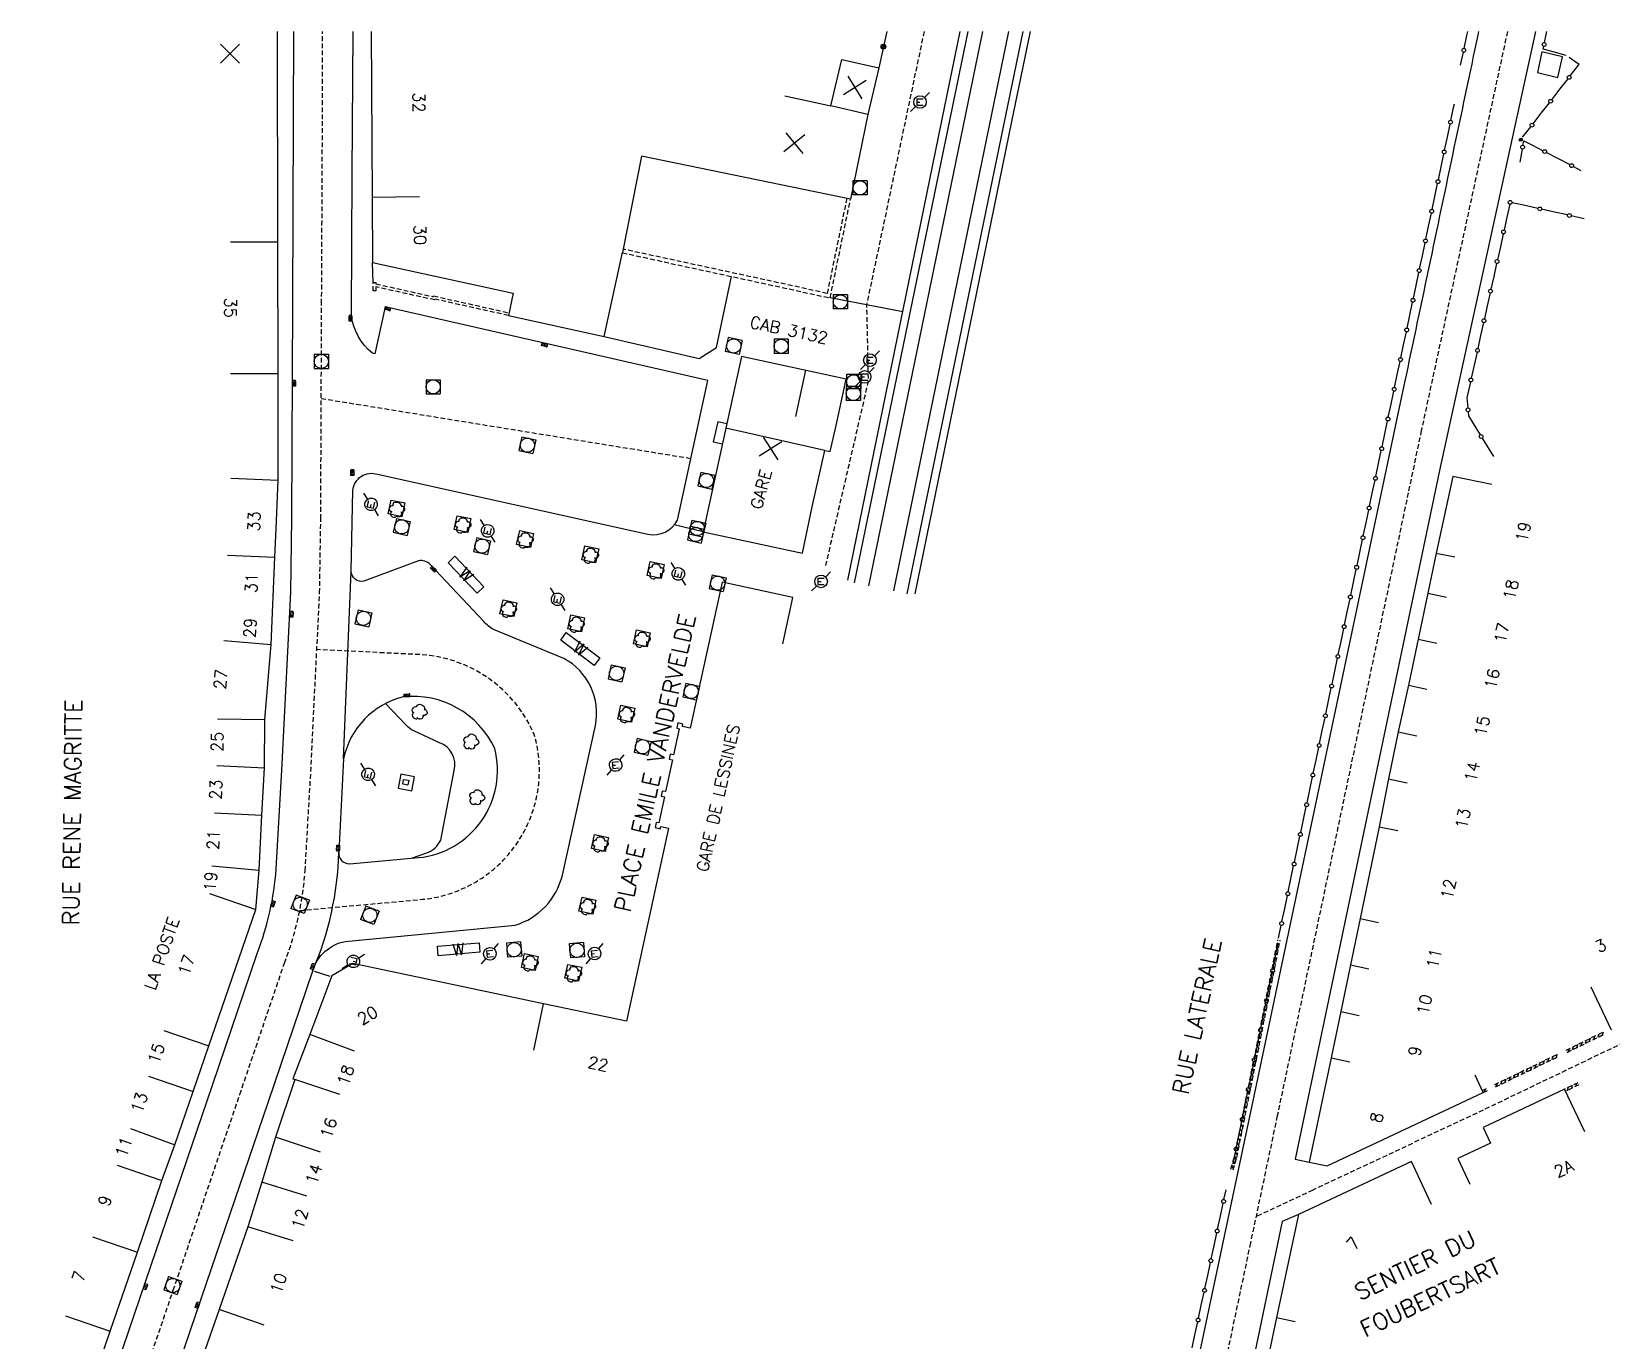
# Model space of a CAD drawing. Header units: millimetres. Extents: x 111999 to 113000, y 155000 to 156001.
# Drawn here: x 112341.5 to 112508.1, y 155861.9 to 156000 of the extents above; entities that cross this region are included whole.
import ezdxf
from ezdxf.enums import TextEntityAlignment as Align

# ---------------------------------------------------------------- set-up
doc = ezdxf.new("R2010")
doc.units = ezdxf.units.MM
doc.linetypes.add('DASHED', pattern=[0.75, 0.5, -0.25])
doc.layers.get('0').update_dxf_attribs({"linetype": 'CONTINUOUS'})
for name, color, linetype in [('W0001', 6, 'DASHED'), ('W0008', 7, 'CONTINUOUS'), ('W0100', 7, 'CONTINUOUS'), ('W0112', 1, 'DASHED'), ('W0300', 7, 'CONTINUOUS'), ('W0322', 7, 'CONTINUOUS'), ('W0334', 7, 'CONTINUOUS'), ('W0400', 7, 'CONTINUOUS'), ('W0420', 7, 'CONTINUOUS'), ('W0471', 7, 'CONTINUOUS'), ('W0700', 7, 'CONTINUOUS'), ('W0984', 7, 'CONTINUOUS'), ('W0989', 7, 'CONTINUOUS'), ('W0991', 7, 'CONTINUOUS'), ('W1102', 7, 'CONTINUOUS')]:
    doc.layers.add(name, color=color, linetype=linetype)
doc.styles.get("Standard").update_dxf_attribs({"font": 'romans.shx', "width": 0.85})

# ---------------------------------------------------------------- blocks, each defined once
blk = doc.blocks.new('t991o')
at = {"color": 0, "linetype": 'Continuous'}
for p, q in [((-1, 1), (1, -1)), ((-1, -1), (1, 1))]:
    blk.add_line(p, q, dxfattribs=at)
blk = doc.blocks.new('T471')
for p, q in [((-0.333334, 0.333334), (-0.333334, -0.333334)), ((-0.333334, 0.333334), (0.333334, 0.333334)), ((-0.333334, 0), (0, 0)), ((0.500001, 0.500001), (1.000002, 1.000002)), ((-0.500001, -0.500001), (-1.000002, -1.000002)), ((-0.333334, -0.333334), (0.333334, -0.333334))]:
    blk.add_line(p, q)
blk.add_ellipse((0, 0), major_axis=(0.471405, 0.471405), ratio=1, start_param=5.4977871438, end_param=11.780972451)
blk = doc.blocks.new('T300')
for p, q in [((-0.8, 0.51), (-0.86, 0.34)), ((-0.86, 0.34), (-0.86, 0.17)), ((-0.86, 0.17), (-0.74, 0.06)), ((-0.69, 0.63), (-0.8, 0.51)), ((-0.8, -0.06), (-0.74, 0.06)), ((-0.74, 0.06), (-0.69, 0.11)), ((-0.57, 0.69), (-0.69, 0.63)), ((-0.46, 0.69), (-0.57, 0.69)), ((-0.29, 0.63), (-0.46, 0.69)), ((-0.29, 0.63), (-0.17, 0.74)), ((-0.23, 0.57), (-0.29, 0.63)), ((-0.17, 0.74), (-0.06, 0.8)), ((-0.06, 0.8), (0.06, 0.8)), ((0.06, 0.8), (0.23, 0.74)), ((0.23, 0.74), (0.34, 0.63)), ((0.34, 0.63), (0.4, 0.51)), ((0.46, 0.46), (0.34, 0.46)), ((0.4, 0.51), (0.4, 0.46)), ((0.57, 0.4), (0.46, 0.46)), ((0.57, 0.4), (0.69, 0.29)), ((0.69, 0.29), (0.74, 0.17)), ((0.74, 0.06), (0.69, -0.17)), ((0.74, 0.17), (0.74, 0.06)), ((-0.8, -0.17), (-0.8, -0.06)), ((-0.8, -0.23), (-0.8, -0.17)), ((-0.74, -0.34), (-0.8, -0.23)), ((-0.69, -0.4), (-0.74, -0.34)), ((-0.51, -0.46), (-0.69, -0.4)), ((-0.4, -0.46), (-0.51, -0.46)), ((-0.4, -0.46), (-0.34, -0.46)), ((-0.34, -0.46), (-0.34, -0.4)), ((-0.34, -0.51), (-0.34, -0.46)), ((-0.29, -0.63), (-0.34, -0.51)), ((-0.17, -0.74), (-0.29, -0.63)), ((-0.06, -0.8), (-0.17, -0.74)), ((0.06, -0.8), (-0.06, -0.8)), ((0.17, -0.74), (0.06, -0.8)), ((0.23, -0.69), (0.17, -0.74)), ((0.29, -0.46), (0.23, -0.46)), ((0.29, -0.63), (0.23, -0.69)), ((0.46, -0.4), (0.29, -0.46)), ((0.34, -0.51), (0.29, -0.63)), ((0.34, -0.51), (0.34, -0.46)), ((0.57, -0.34), (0.46, -0.4)), ((0.63, -0.29), (0.57, -0.34)), ((0.69, -0.17), (0.63, -0.29))]:
    blk.add_line(p, q)
blk = doc.blocks.new('T420')
for p, q in [((0.75, 0.75), (-0.75, 0.75)), ((-0.75, 0.75), (-0.75, -0.75)), ((0.75, 0.75), (0.75, -0.75)), ((0.75, -0.75), (-0.75, -0.75))]:
    blk.add_line(p, q)
blk.add_ellipse((0, 0), major_axis=(-0.53, 0.53), ratio=1, start_param=3.926991, end_param=10.210176)
blk = doc.blocks.new('T400')
for p, q in [((-0.15, 0.3), (0.15, 0.3)), ((-0.15, -0.25), (-0.15, 0.3)), ((-0.15, 0.15), (0.15, 0.15)), ((-0.15, 0), (0.15, 0)), ((0.15, 0.3), (0.15, -0.25)), ((-0.15, -0.15), (0.15, -0.15)), ((-0.15, -0.25), (-0.15, -0.3)), ((-0.15, -0.3), (0.15, -0.3)), ((0.15, -0.3), (0.15, -0.25))]:
    blk.add_line(p, q)
blk = doc.blocks.new('t322o')
at = {"color": 0, "linetype": 'Continuous'}
for radius in [0.25, 0.15]:
    blk.add_circle((0, 0), radius, dxfattribs=at)

msp = doc.modelspace()

# ---------------------------------------------------------------- linework, layer by layer
at = {"layer": 'W0001'}
for p, q in [((112497.15, 156000), (112488.07, 155957.92)), ((112488.07, 155957.92), (112472.87, 155885.59)), ((112520.93, 155898.84), (112494.6, 155886.2)), ((112494.6, 155886.2), (112476.63, 155877.76)), ((112472.87, 155885.59), (112470.04, 155872.18)), ((112476.63, 155877.76), (112470.62, 155874.93)), ((112470.04, 155872.18), (112461.22, 155830.29))]:
    msp.add_line(p, q, dxfattribs=at)
msp.add_lwpolyline([(112348.43, 155843.76), (112351.02, 155851.37), (112356.4, 155867.2), (112363.42, 155887.85), (112368.13, 155901.71, 0.072211), (112370.31, 155911.43), (112370.91, 155921.91), (112371.84, 155940.77), (112371.96, 155948.59), (112372.05, 155971.3), (112372.14, 155990.75), (112372.16, 156000)], format="xyb", dxfattribs=at)
at = {"layer": 'W0001', "flags": 128}
for points in [[(112435.61, 156000), (112429.54, 155971.16), (112429.71, 155963.08), (112425.18, 155943.53)], [(112411, 155954.93), (112372.01, 155961.26)]]:
    msp.add_lwpolyline(points, dxfattribs=at)
msp.add_lwpolyline([(112369.73, 155907.26), (112382.7, 155908.44, 0.469376), (112394.49, 155925.83, 0.286453), (112382.37, 155934.26), (112371.55, 155934.79)], format="xyb", dxfattribs=at)
at = {"layer": 'W0008'}
for p, q in [((112500.11, 156000), (112489.98, 155953.68)), ((112493.93, 155998.99), (112494.1, 155999.79)), ((112494.1, 155999.79), (112494.15, 156000)), ((112493.59, 155997.39), (112493.76, 155998.19)), ((112493.76, 155998.19), (112493.93, 155998.99)), ((112493.25, 155995.78), (112493.42, 155996.58)), ((112493.42, 155996.58), (112493.59, 155997.39)), ((112492.91, 155994.17), (112493.08, 155994.98)), ((112493.08, 155994.98), (112493.25, 155995.78)), ((112492.57, 155992.57), (112492.74, 155993.37)), ((112492.74, 155993.37), (112492.91, 155994.17)), ((112492.23, 155990.96), (112492.4, 155991.76)), ((112492.4, 155991.76), (112492.57, 155992.57)), ((112491.72, 155988.56), (112491.89, 155989.36)), ((112491.89, 155989.36), (112492.06, 155990.16)), ((112492.06, 155990.16), (112492.23, 155990.96)), ((112491.39, 155986.96), (112491.55, 155987.76)), ((112491.55, 155987.76), (112491.72, 155988.56)), ((112491.05, 155985.36), (112491.22, 155986.16)), ((112491.22, 155986.16), (112491.39, 155986.96)), ((112490.71, 155983.76), (112490.88, 155984.56)), ((112490.88, 155984.56), (112491.05, 155985.36)), ((112490.37, 155982.16), (112490.54, 155982.96)), ((112490.54, 155982.96), (112490.71, 155983.76)), ((112490.04, 155980.56), (112490.21, 155981.36)), ((112490.21, 155981.36), (112490.37, 155982.16)), ((112489.7, 155978.96), (112489.87, 155979.76)), ((112489.87, 155979.76), (112490.04, 155980.56)), ((112489.37, 155977.36), (112489.53, 155978.16)), ((112489.53, 155978.16), (112489.7, 155978.96)), ((112489.03, 155975.76), (112489.2, 155976.56)), ((112489.2, 155976.56), (112489.37, 155977.36)), ((112488.69, 155974.16), (112488.86, 155974.96)), ((112488.86, 155974.96), (112489.03, 155975.76)), ((112488.36, 155972.56), (112488.52, 155973.36)), ((112488.52, 155973.36), (112488.69, 155974.16)), ((112488.02, 155970.96), (112488.19, 155971.76)), ((112488.19, 155971.76), (112488.36, 155972.56)), ((112487.52, 155968.56), (112487.68, 155969.36)), ((112487.68, 155969.36), (112487.85, 155970.16)), ((112487.85, 155970.16), (112488.02, 155970.96)), ((112487.18, 155966.96), (112487.35, 155967.76)), ((112487.35, 155967.76), (112487.52, 155968.56)), ((112486.84, 155965.36), (112487.01, 155966.16)), ((112487.01, 155966.16), (112487.18, 155966.96)), ((112486.5, 155963.76), (112486.67, 155964.56)), ((112486.67, 155964.56), (112486.84, 155965.36)), ((112486.17, 155962.16), (112486.34, 155962.96)), ((112486.34, 155962.96), (112486.5, 155963.76)), ((112470.98, 155890.15), (112486.17, 155962.16)), ((112489.98, 155953.68), (112474.76, 155881.03)), ((112466.67, 155869.91), (112470.98, 155890.15)), ((112474.76, 155881.03), (112476.23, 155880.72)), ((112473.4, 155874.45), (112463.08, 155825.32)), ((112475.12, 155875.19), (112473.4, 155874.45)), ((112459.36, 155835.27), (112466.67, 155869.91))]:
    msp.add_line(p, q, dxfattribs=at)
for points in [[(112345.54, 155844.74), (112348.13, 155852.35), (112353.51, 155868.18), (112360.54, 155888.83), (112365.26, 155902.74, 0.072433), (112367.27, 155911.64), (112367.87, 155922.08), (112368.8, 155940.86), (112368.91, 155948.62), (112369, 155971.32), (112369.09, 155990.76), (112369.11, 156000)], [(112353.9, 155850.23), (112359.42, 155866.48), (112366.4, 155887), (112371.11, 155900.91, -0.27927), (112374.54, 155903.99), (112392.46, 155905.71, 0.267197), (112397.45, 155910.99), (112400.94, 155926.78, 0.328705), (112397.61, 155933.86), (112390.18, 155936.91, -0.082001), (112389.15, 155937.74), (112383.51, 155943.76, 0.261572), (112382.27, 155944.15), (112376.51, 155942.02, -0.477246), (112375.18, 155943.05), (112375.34, 155951.6, -0.479371), (112377.96, 155953.29), (112406.48, 155946.96, 0.329027), (112409.6, 155948.45), (112412.79, 155963.18), (112378.76, 155970.96), (112377.65, 155966), (112377.42, 155966.06, -0.200255), (112375.19, 155970.08), (112375.29, 155984.98), (112375.37, 156000)]]:
    msp.add_lwpolyline(points, format="xyb", dxfattribs=at)
at = {"layer": 'W0008', "flags": 128}
for points in [[(112427.55, 155942.12), (112437.76, 155991.97), (112439.43, 156000)], [(112434.66, 155940.66), (112444.87, 155990.51), (112446.84, 156000)], [(112433.37, 155970.43), (112425.7, 155971.9)]]:
    msp.add_lwpolyline(points, dxfattribs=at)
msp.add_lwpolyline([(112380.65, 155929.8, 0.289443), (112374.37, 155923.27), (112373.86, 155913.41, 0.444458), (112374.98, 155912.18), (112382.28, 155912.84, 0.459967), (112390.31, 155924.34, 0.321842), (112380.65, 155929.8)], format="xyb", dxfattribs=at)
at = {"layer": 'W0100'}
for points in [[(112341.45, 155838.87), (112345.37, 155850.13), (112346.99, 155854.83), (112349.75, 155862.88), (112352.61, 155871.2), (112355.2, 155878.76), (112356.57, 155882.55), (112358.5, 155888.16), (112360.14, 155892.98), (112365.1, 155907.37), (112365.46, 155911.53), (112365.76, 155917.31), (112366.01, 155922.3), (112366.05, 155927.43), (112366.73, 155935.33), (112367.12, 155944.54), (112367.24, 155947.54), (112367.46, 155952.68), (112367.45, 155963.91), (112367.42, 155977.83), (112367.38, 156000)], [(112377.27, 156000), (112377.37, 155982.51), (112377.43, 155975.63), (112392.27, 155972.39), (112391.76, 155970.04), (112401.86, 155967.84), (112403.78, 155976.68)], [(112420.91, 155993.23), (112425.79, 155992.15), (112425.79, 155992.15), (112426.93, 155997.07), (112430.82, 155996.16), (112429.68, 155991.25), (112427.85, 155982.33), (112405.81, 155986.87), (112403.78, 155976.68)], [(112426.34, 155958.44), (112427.39, 155963.33), (112416.34, 155965.71), (112412.3, 155947.23), (112422.77, 155944.98), (112423.82, 155949.87)], [(112425.72, 155955.69), (112426.34, 155958.44)], [(112420.7, 155935.4), (112421.76, 155940.29), (112414.3, 155941.9), (112410.94, 155926.5), (112410.12, 155926.68), (112410.17, 155926.93), (112409.63, 155927.05), (112409.51, 155926.5), (112409.77, 155926.44), (112409.18, 155923.7), (112408.82, 155923.77), (112408.71, 155923.23), (112409.06, 155923.15), (112408.33, 155919.8), (112407.98, 155919.87), (112407.86, 155919.33), (112408.21, 155919.25), (112407.61, 155916.5), (112407.35, 155916.55), (112407.23, 155916.01), (112407.77, 155915.89), (112407.83, 155916.14), (112408.65, 155915.96), (112404.2, 155895.57), (112395.47, 155897.41), (112375.34, 155901.68), (112373.12, 155900.37), (112370.82, 155894.16), (112369.03, 155889.5), (112369.23, 155889.42), (112367.2, 155883.34), (112365.73, 155878.59), (112364.27, 155873.89), (112361.25, 155865.16), (112359.24, 155859.42)]]:
    msp.add_lwpolyline(points, dxfattribs=at)
at = {"layer": 'W0100', "flags": 128}
msp.add_lwpolyline([(112423.82, 155949.87), (112425.14, 155955.81), (112425.72, 155955.69)], dxfattribs=at)
at = {"layer": 'W0100'}
for points in [[(112388.45, 155940.73), (112385.39, 155943.96), (112386.12, 155944.64), (112389.17, 155941.41)], [(112400.81, 155933.12), (112397.28, 155935.79), (112397.86, 155936.59), (112401.39, 155933.92)], [(112384.33, 155902.47), (112384.26, 155903.48), (112388.66, 155903.85), (112388.73, 155902.85)]]:
    msp.add_lwpolyline(points, close=True, dxfattribs=at)
at = {"layer": 'W0112'}
for p, q in [((112468.36, 155881.26), (112472.95, 155904.18)), ((112468.61, 155881.21), (112473.19, 155904.13)), ((112472.89, 155902.59), (112472.68, 155902.86)), ((112472.88, 155902.57), (112472.68, 155902.84)), ((112472.98, 155903.08), (112472.78, 155903.35)), ((112472.98, 155903.06), (112472.78, 155903.33)), ((112473.08, 155903.57), (112472.88, 155903.84)), ((112473.08, 155903.55), (112472.88, 155903.82)), ((112472.59, 155901.12), (112472.39, 155901.39)), ((112472.59, 155901.1), (112472.39, 155901.37)), ((112472.69, 155901.59), (112472.48, 155901.86)), ((112472.69, 155901.61), (112472.49, 155901.88)), ((112472.78, 155902.08), (112472.58, 155902.35)), ((112472.79, 155902.1), (112472.59, 155902.37)), ((112472.2, 155899.14), (112471.99, 155899.4)), ((112472.2, 155899.16), (112472, 155899.42)), ((112472.29, 155899.63), (112472.09, 155899.9)), ((112472.3, 155899.65), (112472.1, 155899.91)), ((112472.4, 155900.14), (112472.19, 155900.4)), ((112472.39, 155900.12), (112472.19, 155900.39)), ((112472.49, 155900.63), (112472.29, 155900.9)), ((112472.49, 155900.61), (112472.29, 155900.88)), ((112471.9, 155897.69), (112471.7, 155897.95)), ((112471.9, 155897.67), (112471.7, 155897.93)), ((112472, 155898.18), (112471.8, 155898.44)), ((112472, 155898.16), (112471.8, 155898.42)), ((112472.1, 155898.67), (112471.9, 155898.93)), ((112472.1, 155898.65), (112471.9, 155898.91)), ((112471.61, 155896.2), (112471.4, 155896.46)), ((112471.61, 155896.22), (112471.41, 155896.48)), ((112471.71, 155896.69), (112471.5, 155896.95)), ((112471.71, 155896.71), (112471.51, 155896.97)), ((112471.81, 155897.2), (112471.6, 155897.46)), ((112471.8, 155897.18), (112471.6, 155897.44)), ((112471.21, 155894.24), (112471.01, 155894.5)), ((112471.22, 155894.26), (112471.02, 155894.52)), ((112471.32, 155894.75), (112471.11, 155895.01)), ((112471.31, 155894.73), (112471.11, 155894.99)), ((112471.41, 155895.24), (112471.21, 155895.5)), ((112471.41, 155895.22), (112471.21, 155895.48)), ((112471.51, 155895.73), (112471.31, 155895.99)), ((112471.51, 155895.71), (112471.31, 155895.97)), ((112503.35, 155892.52), (112507.22, 155894.43)), ((112507.17, 155894.12), (112507.26, 155894.44)), ((112507.19, 155894.13), (112507.28, 155894.45)), ((112470.92, 155892.79), (112470.72, 155893.05)), ((112470.92, 155892.77), (112470.72, 155893.03)), ((112471.02, 155893.28), (112470.82, 155893.54)), ((112471.02, 155893.26), (112470.82, 155893.52)), ((112471.12, 155893.75), (112470.91, 155894.01)), ((112471.12, 155893.77), (112470.92, 155894.03)), ((112503.46, 155892.29), (112507.34, 155894.2)), ((112503.6, 155892.36), (112503.69, 155892.69)), ((112504.03, 155892.58), (112504.12, 155892.9)), ((112504.05, 155892.59), (112504.14, 155892.91)), ((112504.48, 155892.8), (112504.57, 155893.12)), ((112504.5, 155892.81), (112504.59, 155893.13)), ((112504.93, 155893.02), (112505.02, 155893.34)), ((112504.95, 155893.03), (112505.03, 155893.35)), ((112505.38, 155893.24), (112505.46, 155893.56)), ((112505.4, 155893.25), (112505.48, 155893.57)), ((112505.83, 155893.46), (112505.91, 155893.78)), ((112505.84, 155893.47), (112505.93, 155893.79)), ((112506.27, 155893.68), (112506.36, 155894)), ((112506.29, 155893.69), (112506.38, 155894.01)), ((112506.72, 155893.9), (112506.81, 155894.22)), ((112506.74, 155893.91), (112506.83, 155894.23)), ((112470.53, 155890.82), (112470.33, 155891.09)), ((112470.53, 155890.8), (112470.33, 155891.07)), ((112470.63, 155891.3), (112470.42, 155891.56)), ((112470.63, 155891.31), (112470.43, 155891.58)), ((112470.72, 155891.79), (112470.52, 155892.05)), ((112470.73, 155891.81), (112470.53, 155892.07)), ((112470.83, 155892.3), (112470.62, 155892.56)), ((112470.82, 155892.28), (112470.62, 155892.54)), ((112495.78, 155888.88), (112502.47, 155892.11)), ((112495.89, 155888.65), (112502.58, 155891.88)), ((112500.52, 155890.89), (112500.61, 155891.21)), ((112500.53, 155890.9), (112500.62, 155891.22)), ((112500.97, 155891.1), (112501.06, 155891.42)), ((112500.98, 155891.11), (112501.07, 155891.43)), ((112501.42, 155891.32), (112501.51, 155891.64)), ((112501.43, 155891.33), (112501.52, 155891.65)), ((112501.87, 155891.54), (112501.96, 155891.86)), ((112501.88, 155891.55), (112501.97, 155891.87)), ((112502.32, 155891.76), (112502.41, 155892.08)), ((112502.33, 155891.76), (112502.42, 155892.09)), ((112503.58, 155892.36), (112503.67, 155892.68)), ((112470.23, 155889.33), (112470.03, 155889.6)), ((112470.24, 155889.35), (112470.04, 155889.62)), ((112470.34, 155889.84), (112470.13, 155890.11)), ((112470.33, 155889.82), (112470.13, 155890.09)), ((112470.43, 155890.33), (112470.23, 155890.6)), ((112470.43, 155890.31), (112470.23, 155890.58)), ((112496.91, 155889.15), (112497, 155889.47)), ((112496.93, 155889.16), (112497.02, 155889.48)), ((112497.36, 155889.37), (112497.45, 155889.69)), ((112497.38, 155889.37), (112497.47, 155889.69)), ((112497.81, 155889.58), (112497.9, 155889.9)), ((112497.83, 155889.59), (112497.92, 155889.91)), ((112498.26, 155889.8), (112498.35, 155890.12)), ((112498.28, 155889.81), (112498.37, 155890.13)), ((112498.71, 155890.02), (112498.8, 155890.34)), ((112498.73, 155890.03), (112498.82, 155890.35)), ((112499.16, 155890.23), (112499.25, 155890.56)), ((112499.18, 155890.24), (112499.27, 155890.56)), ((112499.62, 155890.45), (112499.7, 155890.77)), ((112499.63, 155890.46), (112499.72, 155890.78)), ((112500.07, 155890.67), (112500.15, 155890.99)), ((112500.08, 155890.68), (112500.17, 155891)), ((112469.94, 155887.88), (112469.74, 155888.15)), ((112469.94, 155887.86), (112469.74, 155888.13)), ((112470.04, 155888.37), (112469.84, 155888.64)), ((112470.04, 155888.35), (112469.84, 155888.62)), ((112470.14, 155888.84), (112469.93, 155889.11)), ((112470.14, 155888.86), (112469.94, 155889.13)), ((112494.5, 155888.28), (112494.98, 155888.51)), ((112494.61, 155888.06), (112495.09, 155888.28)), ((112494.73, 155888.12), (112494.83, 155888.43)), ((112494.75, 155888.12), (112494.84, 155888.44)), ((112496.01, 155888.71), (112496.1, 155889.03)), ((112496.03, 155888.72), (112496.12, 155889.04)), ((112496.46, 155888.93), (112496.55, 155889.25)), ((112496.48, 155888.94), (112496.57, 155889.26)), ((112504.58, 155889.09), (112503.19, 155888.41)), ((112504.69, 155888.87), (112503.3, 155888.18)), ((112503.54, 155888.58), (112503.45, 155888.25)), ((112503.56, 155888.58), (112503.47, 155888.26)), ((112503.99, 155888.8), (112503.9, 155888.48)), ((112504, 155888.81), (112503.92, 155888.48)), ((112504.43, 155889.02), (112504.35, 155888.7)), ((112504.45, 155889.03), (112504.37, 155888.71)), ((112469.55, 155885.92), (112469.35, 155886.19)), ((112469.55, 155885.9), (112469.35, 155886.17)), ((112469.65, 155886.39), (112469.44, 155886.66)), ((112469.65, 155886.41), (112469.45, 155886.68)), ((112469.74, 155886.88), (112469.54, 155887.15)), ((112469.75, 155886.9), (112469.55, 155887.17)), ((112469.85, 155887.39), (112469.64, 155887.66)), ((112469.84, 155887.37), (112469.64, 155887.64)), ((112469.25, 155884.43), (112469.05, 155884.7)), ((112469.26, 155884.45), (112469.06, 155884.72)), ((112469.36, 155884.94), (112469.15, 155885.21)), ((112469.35, 155884.92), (112469.15, 155885.19)), ((112469.45, 155885.43), (112469.25, 155885.7)), ((112469.45, 155885.41), (112469.25, 155885.68)), ((112468.87, 155882.49), (112468.66, 155882.75)), ((112468.86, 155882.47), (112468.66, 155882.73)), ((112468.96, 155882.98), (112468.76, 155883.24)), ((112468.96, 155882.96), (112468.76, 155883.23)), ((112469.06, 155883.47), (112468.86, 155883.73)), ((112469.06, 155883.45), (112468.86, 155883.72)), ((112469.16, 155883.94), (112468.95, 155884.21)), ((112469.16, 155883.96), (112468.96, 155884.23)), ((112467.99, 155879.98), (112468.37, 155881.28)), ((112468.23, 155879.91), (112468.61, 155881.21)), ((112468.55, 155881), (112468.37, 155881.28)), ((112468.56, 155881.02), (112468.38, 155881.3)), ((112468.67, 155881.49), (112468.46, 155881.75)), ((112468.67, 155881.51), (112468.47, 155881.77)), ((112468.76, 155881.98), (112468.56, 155882.24)), ((112468.77, 155882), (112468.57, 155882.26)), ((112468.27, 155880.04), (112468.09, 155880.33)), ((112468.27, 155880.06), (112468.1, 155880.34)), ((112468.41, 155880.52), (112468.23, 155880.8)), ((112468.42, 155880.54), (112468.24, 155880.82))]:
    msp.add_line(p, q, dxfattribs=at)
for points in [[(112403.78, 155976.66), (112425.7, 155971.9), (112427.85, 155982.33)], [(112427.46, 155982.41), (112425.39, 155972.38), (112403.85, 155977.05)], [(112391.76, 155970.04), (112384.03, 155971.76), (112383.99, 155971.68), (112377.76, 155973.07), (112377.77, 155972.65), (112377.49, 155972.65), (112377.48, 155973.52), (112377.78, 155973.53), (112377.78, 155973.38), (112383.81, 155972.03), (112383.85, 155972.11), (112391.82, 155970.33)]]:
    msp.add_lwpolyline(points, dxfattribs=at)
msp.add_lwpolyline([(112380.61, 155920.58), (112380.71, 155921.09), (112381.24, 155921), (112381.14, 155920.49)], close=True, dxfattribs=at)
at = {"layer": 'W0322'}
for p, q in [((112492.59, 155998.23), (112492.88, 155999.6)), ((112492.88, 155999.6), (112492.97, 156000)), ((112501.08, 155998.84), (112501.32, 156000)), ((112492.21, 155996.47), (112492.51, 155997.84)), ((112500.93, 155998.16), (112500.99, 155998.45)), ((112501.99, 155997.86), (112500.93, 155998.16)), ((112503.34, 155997.48), (112501.99, 155997.86)), ((112504.73, 155996.54), (112503.68, 155997.27)), ((112503.79, 155995.33), (112504.65, 155996.44)), ((112504.65, 155996.44), (112504.73, 155996.54)), ((112502.69, 155993.91), (112503.55, 155995.02)), ((112501.83, 155992.8), (112502.69, 155993.91)), ((112491.19, 155990.63), (112491.48, 155992)), ((112491.48, 155992), (112491.56, 155992.36)), ((112499.87, 155990.28), (112500.72, 155991.38)), ((112500.72, 155991.38), (112501.58, 155992.49)), ((112490.82, 155988.87), (112491.11, 155990.24)), ((112498.76, 155988.86), (112499.62, 155989.96)), ((112490.53, 155987.5), (112490.82, 155988.87)), ((112498.79, 155987.99), (112498.88, 155988.49)), ((112498.88, 155988.49), (112499.67, 155988.08)), ((112499.67, 155988.08), (112500.46, 155987.67)), ((112490.16, 155985.74), (112490.45, 155987.11)), ((112498.5, 155986.22), (112498.73, 155987.6)), ((112500.46, 155987.67), (112500.91, 155987.43)), ((112501.27, 155987.25), (112502.51, 155986.6)), ((112502.51, 155986.6), (112503.75, 155985.96)), ((112489.87, 155984.37), (112490.16, 155985.74)), ((112504.11, 155985.77), (112504.9, 155985.36)), ((112489.5, 155982.61), (112489.79, 155983.98)), ((112489.21, 155981.24), (112489.5, 155982.61)), ((112497.4, 155981.79), (112497.1, 155980.42)), ((112499.01, 155981.64), (112497.64, 155981.94)), ((112500.37, 155981.34), (112499.01, 155981.64)), ((112502.13, 155980.95), (112500.76, 155981.25)), ((112488.55, 155978.11), (112488.84, 155979.48)), ((112488.84, 155979.48), (112489.13, 155980.85)), ((112497.1, 155980.42), (112496.8, 155979.06)), ((112503.5, 155980.65), (112502.13, 155980.95)), ((112505.25, 155980.26), (112503.89, 155980.56)), ((112488.18, 155976.35), (112488.47, 155977.72)), ((112496.71, 155978.67), (112496.41, 155977.3)), ((112487.89, 155974.98), (112488.18, 155976.35)), ((112496.41, 155977.3), (112496.1, 155975.93)), ((112487.52, 155973.21), (112487.81, 155974.58)), ((112496.02, 155975.54), (112495.72, 155974.17)), ((112487.23, 155971.84), (112487.52, 155973.21)), ((112495.72, 155974.17), (112495.41, 155972.81)), ((112486.86, 155970.08), (112487.15, 155971.45)), ((112495.03, 155971.05), (112494.72, 155969.68)), ((112495.33, 155972.42), (112495.03, 155971.05)), ((112486.57, 155968.71), (112486.86, 155970.08)), ((112486.2, 155966.95), (112486.49, 155968.32)), ((112494.33, 155967.92), (112494.03, 155966.56)), ((112494.64, 155969.29), (112494.33, 155967.92)), ((112485.91, 155965.58), (112486.2, 155966.95)), ((112493.95, 155966.17), (112493.64, 155964.8)), ((112485.54, 155963.82), (112485.83, 155965.19)), ((112493.64, 155964.8), (112493.34, 155963.43)), ((112485.25, 155962.45), (112485.54, 155963.82)), ((112493.26, 155963.04), (112492.95, 155961.68)), ((112484.88, 155960.69), (112485.17, 155962.06)), ((112492.95, 155961.68), (112492.88, 155961.34)), ((112492.88, 155961.34), (112492.98, 155960.29)), ((112484.59, 155959.32), (112484.88, 155960.69)), ((112493.02, 155959.89), (112493.06, 155959.44)), ((112493.06, 155959.44), (112493.55, 155958.63)), ((112484.22, 155957.56), (112484.51, 155958.93)), ((112493.55, 155958.63), (112494.28, 155957.44)), ((112483.93, 155956.19), (112484.22, 155957.56)), ((112494.49, 155957.1), (112495.22, 155955.9)), ((112483.27, 155953.06), (112483.56, 155954.43)), ((112483.56, 155954.43), (112483.85, 155955.8)), ((112495.22, 155955.9), (112495.67, 155955.17)), ((112482.61, 155949.93), (112482.9, 155951.3)), ((112482.9, 155951.3), (112483.19, 155952.67)), ((112482.24, 155948.16), (112482.53, 155949.53)), ((112481.95, 155946.8), (112482.24, 155948.16)), ((112481.58, 155945.03), (112481.87, 155946.4)), ((112481.29, 155943.66), (112481.58, 155945.03)), ((112480.92, 155941.9), (112481.21, 155943.27)), ((112480.63, 155940.53), (112480.92, 155941.9)), ((112480.26, 155938.77), (112480.55, 155940.14)), ((112479.97, 155937.4), (112480.26, 155938.77)), ((112479.6, 155935.64), (112479.89, 155937.01)), ((112479.31, 155934.27), (112479.6, 155935.64)), ((112478.94, 155932.51), (112479.23, 155933.88)), ((112478.65, 155931.14), (112478.94, 155932.51)), ((112477.99, 155928.01), (112478.28, 155929.38)), ((112478.28, 155929.38), (112478.57, 155930.75)), ((112477.33, 155924.88), (112477.62, 155926.25)), ((112477.62, 155926.25), (112477.91, 155927.62)), ((112476.96, 155923.12), (112477.25, 155924.49)), ((112476.67, 155921.75), (112476.96, 155923.12)), ((112476.3, 155919.98), (112476.59, 155921.35)), ((112476.01, 155918.61), (112476.3, 155919.98)), ((112475.64, 155916.85), (112475.93, 155918.22)), ((112475.35, 155915.48), (112475.64, 155916.85)), ((112474.98, 155913.72), (112475.26, 155915.09)), ((112474.69, 155912.35), (112474.98, 155913.72)), ((112474.32, 155910.59), (112474.6, 155911.96)), ((112474.03, 155909.22), (112474.32, 155910.59)), ((112473.66, 155907.46), (112473.94, 155908.83)), ((112473.37, 155906.09), (112473.66, 155907.46)), ((112473, 155904.33), (112473.28, 155905.7)), ((112472.7, 155902.47), (112472.98, 155903.84)), ((112472.42, 155901.09), (112472.7, 155902.47)), ((112472.06, 155899.33), (112472.34, 155900.7)), ((112471.78, 155897.96), (112472.06, 155899.33)), ((112471.14, 155894.82), (112471.42, 155896.2)), ((112471.42, 155896.2), (112471.7, 155897.57)), ((112470.78, 155893.06), (112471.06, 155894.43)), ((112470.5, 155891.69), (112470.78, 155893.06)), ((112470.14, 155889.92), (112470.42, 155891.3)), ((112469.86, 155888.55), (112470.14, 155889.92)), ((112469.5, 155886.79), (112469.78, 155888.16)), ((112469.22, 155885.42), (112469.5, 155886.79)), ((112468.86, 155883.65), (112469.14, 155885.03)), ((112468.58, 155882.28), (112468.86, 155883.65)), ((112468.22, 155880.52), (112468.5, 155881.89)), ((112467.25, 155876.77), (112467.47, 155877.8)), ((112466.87, 155875.01), (112467.17, 155876.37)), ((112466.58, 155873.64), (112466.87, 155875.01)), ((112466.2, 155871.88), (112466.5, 155873.25)), ((112465.91, 155870.51), (112466.2, 155871.88)), ((112465.53, 155868.75), (112465.83, 155870.12)), ((112465.24, 155867.38), (112465.53, 155868.75)), ((112464.86, 155865.62), (112465.15, 155866.99)), ((112464.57, 155864.25), (112464.86, 155865.62)), ((112464.19, 155862.49), (112464.48, 155863.86)), ((112463.9, 155861.12), (112464.19, 155862.49))]:
    msp.add_line(p, q, dxfattribs=at)
at = {"layer": 'W0322', "flags": 128}
msp.add_lwpolyline([(112431.68, 156000), (112430.82, 155996.16)], dxfattribs=at)
at = {"layer": 'W0322'}
for centre in [(112492.55, 155998.03), (112501.03, 155998.64), (112503.67, 155995.17), (112501.71, 155992.65), (112491.15, 155990.44), (112499.74, 155990.12), (112498.76, 155987.8), (112490.49, 155987.3), (112501.09, 155987.34), (112503.93, 155985.86), (112489.83, 155984.17), (112489.17, 155981.04), (112497.44, 155981.98), (112500.57, 155981.29), (112503.69, 155980.6), (112488.51, 155977.91), (112496.75, 155978.86), (112487.85, 155974.78), (112496.06, 155975.74), (112495.37, 155972.61), (112487.19, 155971.65), (112494.68, 155969.49), (112486.53, 155968.52), (112493.99, 155966.36), (112485.87, 155965.39), (112493.3, 155963.24), (112485.21, 155962.26), (112493, 155960.09), (112484.55, 155959.12), (112483.89, 155955.99), (112494.39, 155957.27), (112483.23, 155952.86), (112482.57, 155949.73), (112481.91, 155946.6), (112481.25, 155943.47), (112480.59, 155940.34), (112479.93, 155937.21), (112479.27, 155934.07), (112478.61, 155930.94), (112477.95, 155927.81), (112477.29, 155924.68), (112476.63, 155921.55), (112475.97, 155918.42), (112475.31, 155915.29), (112474.65, 155912.16), (112473.99, 155909.03), (112473.33, 155905.89), (112472.38, 155900.9), (112471.74, 155897.76), (112471.1, 155894.63), (112470.46, 155891.49), (112469.82, 155888.36), (112469.18, 155885.22), (112468.54, 155882.09), (112467.21, 155876.57), (112466.54, 155873.44), (112465.87, 155870.31), (112465.2, 155867.18), (112464.52, 155864.05)]:
    msp.add_circle(centre, 0.2, dxfattribs=at)
at = {"layer": 'W0334', "flags": 128}
for points in [[(112377.48, 155973.52), (112377.43, 155975.63)], [(112374.37, 155923.27), (112375.18, 155943.05)], [(112381.52, 155912.77), (112383.14, 155913.34)]]:
    msp.add_lwpolyline(points, dxfattribs=at)
at = {"layer": 'W0334'}
for points in [[(112401.86, 155967.84), (112411.88, 155965.5), (112413.72, 155966.66), (112415.28, 155974.15)], [(112414.79, 155958.62), (112413.85, 155958.81), (112413.36, 155956.7), (112414.33, 155956.5)], [(112412.3, 155947.23), (112409.26, 155947.95)], [(112371.28, 155900.86), (112372.9, 155900.32)]]:
    msp.add_lwpolyline(points, dxfattribs=at)
for points in [[(112380.51, 155948.8), (112379.06, 155949.1), (112379.38, 155950.57), (112380.84, 155950.27)], [(112387.48, 155947.15), (112386.03, 155947.45), (112386.36, 155948.92), (112387.81, 155948.61)], [(112394.07, 155945.57), (112392.62, 155945.87), (112392.95, 155947.34), (112394.4, 155947.04)], [(112400.95, 155943.95), (112399.5, 155944.26), (112399.83, 155945.73), (112401.28, 155945.42)], [(112407.86, 155942.3), (112406.4, 155942.6), (112406.73, 155944.07), (112408.18, 155943.76)], [(112392.32, 155938.27), (112390.86, 155938.57), (112391.19, 155940.04), (112392.64, 155939.73)], [(112399.46, 155936.68), (112398.01, 155936.98), (112398.33, 155938.45), (112399.79, 155938.15)], [(112406.41, 155935.09), (112404.96, 155935.4), (112405.28, 155936.87), (112406.73, 155936.56)], [(112404.76, 155927.15), (112403.31, 155927.45), (112403.63, 155928.92), (112405.08, 155928.62)], [(112381.86, 155921.35), (112380.4, 155921.64), (112380.11, 155920.18), (112381.57, 155919.88)], [(112401.97, 155913.49), (112400.52, 155913.8), (112400.85, 155915.27), (112402.3, 155914.96)], [(112400.65, 155906.88), (112399.2, 155907.19), (112399.53, 155908.66), (112400.98, 155908.35)], [(112394.58, 155900.94), (112393.13, 155901.24), (112393.46, 155902.71), (112394.91, 155902.41)], [(112399.16, 155899.8), (112397.71, 155900.11), (112398.04, 155901.58), (112399.49, 155901.27)]]:
    msp.add_lwpolyline(points, close=True, dxfattribs=at)
at = {"layer": 'W0334', "flags": 128}
msp.add_lwpolyline([(112383.14, 155913.34, 0.207938), (112384.61, 155914.69), (112386.03, 155922.03, 0.393712), (112384.49, 155924.96), (112381.77, 155926.22, -0.102687), (112380.97, 155926.8), (112378.78, 155929.1)], format="xyb", dxfattribs=at)
at = {"layer": 'W0334'}
msp.add_lwpolyline([(112371.11, 155900.91, 0.096196), (112373.86, 155913.41, 0.096196)], format="xyb", dxfattribs=at)
at = {"layer": 'W0471'}
msp.add_line((112498.39, 155988.47), (112498.73, 155988.71), dxfattribs=at)
msp.add_circle((112498.56, 155988.59), 0.15, dxfattribs=at)
at = {"layer": 'W0700', "flags": 128}
for points in [[(112428.28, 155941.84), (112440.26, 156000)], [(112429.77, 155941.53), (112441.82, 156000)], [(112432.41, 155940.99), (112444.57, 156000)], [(112433.83, 155940.69), (112446.05, 156000)]]:
    msp.add_lwpolyline(points, dxfattribs=at)
at = {"layer": 'W1102'}
for p, q in [((112500.79, 155997.88), (112500.32, 155995.7)), ((112502.96, 155997.35), (112500.79, 155997.88)), ((112502.49, 155995.17), (112502.96, 155997.35)), ((112500.32, 155995.7), (112502.49, 155995.17)), ((112382.37, 155982.55), (112377.37, 155982.51)), ((112362.42, 155977.82), (112367.42, 155977.83)), ((112362.45, 155963.91), (112367.45, 155963.91)), ((112362.46, 155952.88), (112367.46, 155952.68)), ((112491.39, 155953.06), (112489.65, 155944.98)), ((112495.5, 155952.2), (112491.39, 155953.06)), ((112362.12, 155944.76), (112367.12, 155944.54)), ((112489.65, 155944.98), (112488.76, 155940.73)), ((112489.65, 155944.98), (112491.6, 155944.57)), ((112488.76, 155940.73), (112487.73, 155935.89)), ((112488.76, 155940.73), (112490.71, 155940.32)), ((112361.74, 155935.76), (112366.73, 155935.33)), ((112487.73, 155935.89), (112486.71, 155931.02)), ((112487.73, 155935.89), (112489.69, 155935.48)), ((112486.71, 155931.02), (112485.64, 155926.11)), ((112486.71, 155931.02), (112488.67, 155930.61)), ((112361.05, 155927.47), (112366.05, 155927.43)), ((112485.64, 155926.11), (112484.62, 155921.14)), ((112485.64, 155926.11), (112487.59, 155925.7)), ((112361.01, 155922.56), (112366.01, 155922.3)), ((112484.62, 155921.14), (112483.62, 155916.1)), ((112484.62, 155921.14), (112486.57, 155920.73)), ((112360.76, 155917.57), (112365.76, 155917.31)), ((112483.62, 155916.1), (112481.61, 155906.4)), ((112483.62, 155916.1), (112485.58, 155915.69)), ((112360.48, 155911.96), (112365.46, 155911.53)), ((112360.23, 155909.05), (112365.1, 155907.37)), ((112481.61, 155906.4), (112480.59, 155901.52)), ((112481.61, 155906.4), (112483.57, 155905.99)), ((112480.59, 155901.52), (112479.58, 155896.59)), ((112480.59, 155901.52), (112482.55, 155901.11)), ((112508.15, 155894.65), (112505.99, 155899.16)), ((112394.44, 155892.52), (112395.47, 155897.41)), ((112479.58, 155896.59), (112478.57, 155891.7)), ((112479.58, 155896.59), (112481.53, 155896.18)), ((112355.41, 155894.59), (112360.14, 155892.98)), ((112375.51, 155892.42), (112370.82, 155894.16)), ((112478.57, 155891.7), (112476.23, 155880.72)), ((112478.57, 155891.7), (112480.52, 155891.29)), ((112353.77, 155889.78), (112358.5, 155888.16)), ((112373.97, 155887.84), (112369.23, 155889.42)), ((112494.61, 155888.06), (112493.76, 155889.87)), ((112478.14, 155880.33), (112494.61, 155888.06)), ((112503.19, 155888.41), (112494.59, 155884.35)), ((112505.32, 155883.89), (112503.19, 155888.41)), ((112494.59, 155884.35), (112495.36, 155882.72)), ((112351.87, 155884.25), (112356.57, 155882.55)), ((112371.94, 155881.75), (112367.2, 155883.34)), ((112495.36, 155882.72), (112491.92, 155881.1)), ((112491.92, 155881.1), (112493.2, 155878.39)), ((112350.47, 155880.39), (112355.2, 155878.76)), ((112487.02, 155880.76), (112475.12, 155875.19)), ((112476.23, 155880.72), (112478.14, 155880.33)), ((112489.14, 155876.23), (112487.02, 155880.76)), ((112370.5, 155877.11), (112365.73, 155878.59)), ((112475.12, 155875.19), (112472.79, 155864.31)), ((112347.88, 155872.82), (112352.61, 155871.2)), ((112369.05, 155872.41), (112364.27, 155873.89)), ((112345.02, 155864.5), (112349.75, 155862.88)), ((112365.98, 155863.52), (112361.25, 155865.16)), ((112472.79, 155864.31), (112470.6, 155853.91)), ((112472.79, 155864.31), (112474.75, 155863.9))]:
    msp.add_line(p, q, dxfattribs=at)
at = {"layer": 'W1102', "flags": 128}
for points in [[(112429.68, 155991.25), (112425.79, 155992.15)], [(112423.09, 155964.26), (112422.03, 155959.37)], [(112425.14, 155955.81), (112414.69, 155958.14)]]:
    msp.add_lwpolyline(points, dxfattribs=at)

# ---------------------------------------------------------------- block references
at = {"layer": 'W0300'}
for p, rotation in [((112380.01, 155949.61), 90.10357471927104), ((112386.98, 155947.96), 90.10357471927104), ((112393.57, 155946.38), 90.10357471927104), ((112400.45, 155944.77), 90.10357471927104), ((112407.35, 155943.11), 90.10357471927104), ((112391.81, 155939.08), 90.10357471927104), ((112398.96, 155937.49), 90.10357471927104), ((112405.9, 155935.9), 90.10357471927104), ((112382.4, 155928.27), 77.50175818811859), ((112404.26, 155927.96), 90.10357471927104), ((112387.85, 155925.13), 77.50175818811859), ((112388.47, 155919.25), 77.50175818811859), ((112401.47, 155914.31), 90.10357471927104), ((112400.15, 155907.7), 90.10357471927104), ((112394.08, 155901.75), 90.10357471927104), ((112398.66, 155900.61), 90.10357471927104)]:
    msp.add_blockref('T300', p, dxfattribs=dict(at, rotation=rotation))
at = {"layer": 'W0322', "rotation": 257.4330853379275}
msp.add_blockref('t322o', (112431.32, 155998.41), dxfattribs=at)
at = {"layer": 'W0400'}
for p, rotation in [((112375.09, 155969.73), 180.1035747192711), ((112379.04, 155970.76), 73.8598577000011), ((112395.58, 155966.95), 77.74853511090629), ((112369.14, 155962.87), 180.1035747192711), ((112375.29, 155953.46), 180.1035747192711), ((112383.84, 155943.27), 226.566746967854), ((112368.88, 155938.51), 176.9748307945505), ((112381.05, 155929.96), 92.68411148090883), ((112373.78, 155913.86), 357.514834007585), ((112366.91, 155907.98), 341.8759167495318), ((112371.12, 155901.35), 161.2746317400606), ((112353.47, 155867.55), 161.2012471842979), ((112358.95, 155865.61), 161.2012471842979)]:
    msp.add_blockref('T400', p, dxfattribs=dict(at, rotation=rotation))
at = {"layer": 'W0420'}
for p in [(112428.86, 155983.51), (112426.78, 155971.48), (112420.53, 155966.8), (112428.18, 155963.05), (112428.15, 155961.81)]:
    msp.add_blockref('T420', p, dxfattribs=at)
for p, rotation in [((112415.53, 155966.83), 347.628065227909), ((112372.02, 155965.2), 90.10357471927104), ((112383.82, 155962.52), 90.10357471927104), ((112393.76, 155956.36), 77.74853511090629), ((112412.64, 155952.63), 77.50175818811859), ((112380.51, 155947.74), 77.50175818811859), ((112411.53, 155946.93), 77.50175818811859), ((112411.68, 155947.57), 77.50175818811859), ((112388.98, 155945.71), 77.50175818811859), ((112413.83, 155941.8), 77.50175818811859), ((112376.46, 155938.09), 77.50175818811859), ((112403.17, 155932.29), 77.50175818811859), ((112411.04, 155930.37), 77.50175818811859), ((112405.91, 155924.54), 77.50175818811859), ((112369.79, 155907.91), 338.727743622828), ((112377.14, 155906.75), 338.727743622828), ((112392.36, 155903.13), 4.826416633785489), ((112398.99, 155903.06), 4.826416633785489), ((112356.35, 155867.69), 71.2012471842979)]:
    msp.add_blockref('T420', p, dxfattribs=dict(at, rotation=rotation))
at = {"layer": 'W0471'}
for p in [(112435.18, 155992.57), (112429.9, 155965.33), (112429.34, 155963.56), (112424.75, 155941.98)]:
    msp.add_blockref('T471', p, dxfattribs=at)
for p, rotation in [((112377.27, 155950.11), 77.50175818811859), ((112389.57, 155947.32), 77.50175818811859), ((112409.69, 155942.78), 77.50175818811859), ((112396.95, 155940.1), 77.50175818811859), ((112376.96, 155921.62), 77.50175818811859), ((112403.07, 155922.61), 4.826416633785489), ((112375.39, 155901.89), 168.009350593007), ((112389.81, 155902.7), 4.826416633785489), ((112400.85, 155902.71), 4.826416633785489)]:
    msp.add_blockref('T471', p, dxfattribs=dict(at, rotation=rotation))
at = {"layer": 'W0991'}
for p, rotation in [((112362.38, 155997.68), 0.1035747192499524), ((112428.3, 155994.11), 346.9528823359934), ((112421.92, 155988.24), 354.368769062888), ((112419.41, 155956), 347.4653691253116)]:
    msp.add_blockref('t991o', p, dxfattribs=dict(at, rotation=rotation))

# ---------------------------------------------------------------- texts
at = {"layer": 'W0984'}
for s, rotation, p in [('CAB 3132', 347.8358, (112421.36, 155968.51)), ('GARE', 74.8314, (112418.42, 155951.72)), ('W', 313.3716, (112387.28, 155942.68)), ('W', 322.9297, (112399.33, 155934.85)), ('GARE DE LESSINES', 77.7231, (112413.88, 155919.14)), ('LA POSTE', 70.9765, (112355.19, 155902.74)), ('W', 4.8264, (112386.48, 155903.17))]:
    msp.add_text(s, height=1.25, rotation=rotation, dxfattribs=at).set_placement(p, align=Align.MIDDLE)
at = {"layer": 'W0989'}
for s, rotation, p in [('PLACE EMILE VANDERVELDE', 77.5618, (112407.21, 155922.83)), ('RUE RENE MAGRITTE', 89.2691, (112345.73, 155917.61)), ('RUE LATERALE', 77.9008, (112464.39, 155896.08)), ('SENTIER DU', 25.4757, (112487.42, 155869.83)), ('FOUBERTSART', 25.4757, (112489.03, 155866.44))]:
    msp.add_text(s, height=1.75, rotation=rotation, dxfattribs=at).set_placement(p, align=Align.MIDDLE)
at = {"layer": 'W0991'}
for s, rotation, p in [('32', 270.3012, (112382.31, 155992.52)), ('30', 270.9409, (112382.43, 155978.54)), ('35', 270.1391, (112362.43, 155970.86)), ('19', 77.8038, (112498.83, 155947.22)), ('18', 78.1712, (112497.52, 155941.12)), ('17', 78.0711, (112496.56, 155936.56)), ('27', 85.1562, (112361.39, 155931.66)), ('16', 78.171, (112495.54, 155931.71)), ('15', 77.6499, (112494.48, 155926.74)), ('25', 89.5545, (112361.03, 155925.06)), ('14', 78.3705, (112493.45, 155921.91)), ('23', 87.2069, (112360.89, 155920.01)), ('13', 78.8204, (112492.46, 155916.97)), ('21', 87.0874, (112360.62, 155914.72)), ('19', 85.0456, (112360.32, 155910.32)), ('12', 78.303, (112490.94, 155909.53)), ('11', 78.242, (112489.42, 155902.22)), ('3', 26.1867, (112506.99, 155903.55)), ('17', 70.8256, (112357.79, 155901.51)), ('10', 78.3166, (112488.41, 155897.33)), ('20', 30.5897, (112376.9, 155896.2)), ('15', 70.8256, (112354.59, 155892.19)), ('9', 78.324, (112487.39, 155892.43)), ('22', 348.0926, (112401.23, 155891.08)), ('18', 71.5385, (112374.59, 155889.89)), ('13', 70.8256, (112352.81, 155886.99)), ('16', 71.5385, (112372.8, 155884.32)), ('8', 78.0242, (112483.36, 155885.41)), ('11', 70.8256, (112351.17, 155882.32)), ('14', 71.5385, (112371.23, 155879.46)), ('2A', 24.9211, (112503.11, 155880.03)), ('9', 70.8256, (112349.18, 155876.63)), ('12', 71.5385, (112369.76, 155874.72)), ('7', 49.1436, (112480.91, 155872.14)), ('7', 70.8256, (112346.45, 155868.66)), ('10', 71.5385, (112367.5, 155867.92))]:
    msp.add_text(s, height=1.25, rotation=rotation, dxfattribs=at).set_placement(p, align=Align.MIDDLE)
for s, p in [('33', (112365.51, 155947.22)), ('31', (112365.23, 155940.73)), ('29', (112365.08, 155935.97))]:
    msp.add_text(s, height=1.25, rotation=87.6161, dxfattribs=at).set_placement(p)

doc.saveas('drawing.dxf')
